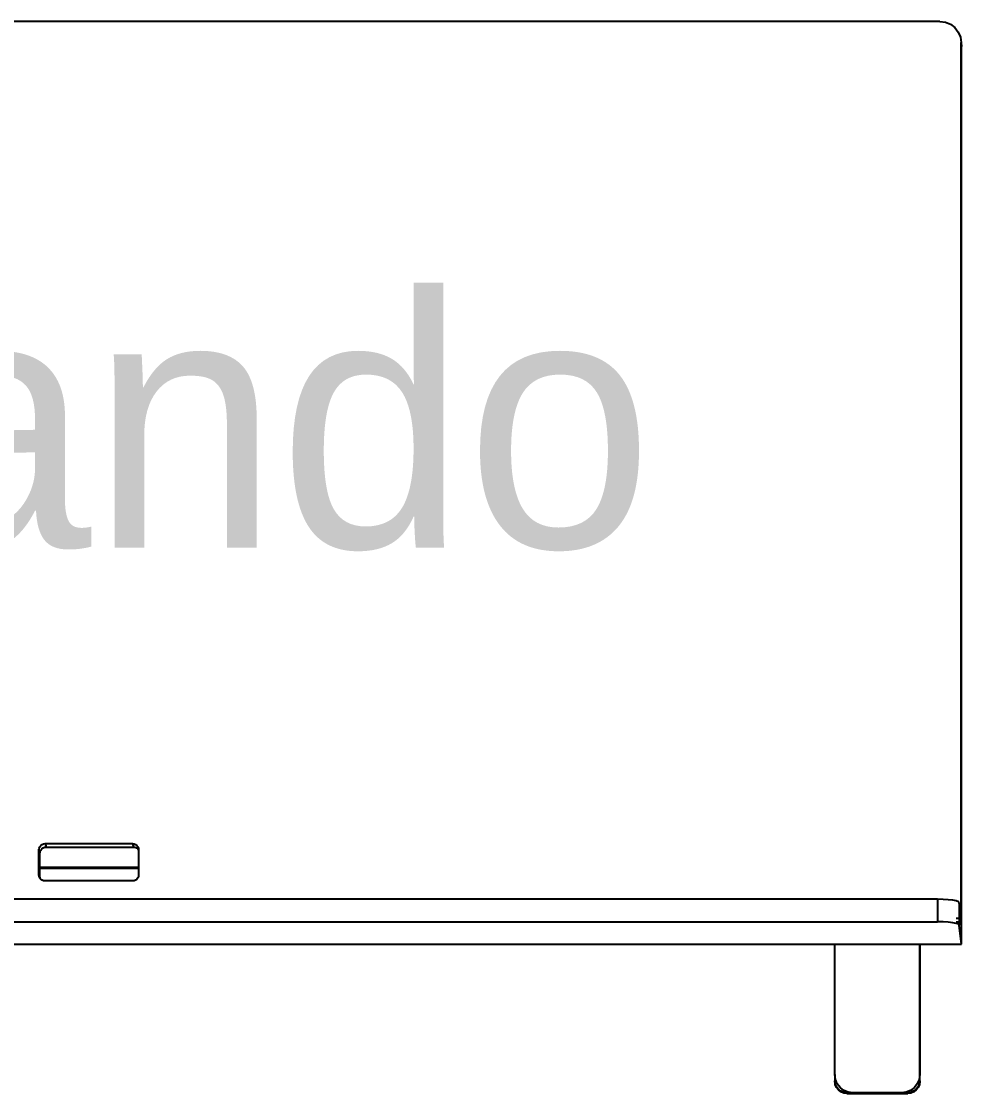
# Model space of a CAD drawing. Extents: x -4.2 to 4.2, y -5.7 to 5.7.
# Drawn here: x -1.013 to -0.416, y 3.302 to 3.983 of the extents above; entities that cross this region are included whole.
import ezdxf

# ---------------------------------------------------------------- set-up
doc = ezdxf.new("R2010")
doc.units = 0
doc.layers.get('0').update_dxf_attribs({"linetype": 'CONTINUOUS'})

msp = doc.modelspace()

# ---------------------------------------------------------------- linework, layer by layer
for p, q in [((-0.42925, 3.98317), (-1.37813, 3.98317)), ((-0.42925, 3.98317), (-0.42576, 3.98271)), ((-0.42576, 3.98271), (-0.42252, 3.98137)), ((-0.42252, 3.98137), (-0.41973, 3.97923)), ((-0.41973, 3.97923), (-0.41759, 3.97644)), ((-0.41759, 3.97644), (-0.41624, 3.97319)), ((-0.41624, 3.97319), (-0.41579, 3.96971)), ((-0.41578, 3.96968), (-0.41579, 3.96971)), ((-0.41579, 3.9692), (-0.41578, 3.96968)), ((-0.41579, 3.9692), (-0.41552, 3.96721)), ((-0.41578, 3.4131), (-0.41579, 3.9692)), ((-0.41578, 3.96968), (-0.41552, 3.96721)), ((-0.41552, 3.41098), (-0.41552, 3.96721)), ((-1.00166, 3.45665), (-1.00152, 3.45767)), ((-1.00166, 3.44081), (-1.00166, 3.45665)), ((-1.00166, 3.45665), (-1.00103, 3.45449)), ((-1.00152, 3.45767), (-1.00113, 3.45863)), ((-1.00113, 3.45863), (-1.0005, 3.45945)), ((-1.00103, 3.45449), (-1.0009, 3.45552)), ((-1.0009, 3.45552), (-1.0005, 3.45647)), ((-1.0005, 3.45945), (-0.99968, 3.46008)), ((-1.0005, 3.45647), (-0.99987, 3.45729)), ((-0.99987, 3.45729), (-0.99906, 3.45792)), ((-0.99968, 3.46008), (-0.99872, 3.46047)), ((-0.99906, 3.45792), (-0.9981, 3.45832)), ((-0.99872, 3.46047), (-0.9977, 3.46061)), ((-0.9981, 3.45832), (-0.99708, 3.45845)), ((-0.9977, 3.46061), (-0.94228, 3.46061)), ((-0.9977, 3.46061), (-0.99708, 3.45845)), ((-0.99708, 3.45845), (-0.94169, 3.45845)), ((-0.94228, 3.46061), (-0.94125, 3.46047)), ((-0.94228, 3.46061), (-0.94169, 3.45845)), ((-0.94169, 3.45845), (-0.94067, 3.45832)), ((-0.94125, 3.46047), (-0.9403, 3.46008)), ((-0.94067, 3.45832), (-0.93971, 3.45792)), ((-0.9403, 3.46008), (-0.93948, 3.45945)), ((-0.93971, 3.45792), (-0.93889, 3.45729)), ((-0.93948, 3.45945), (-0.93885, 3.45863)), ((-0.93889, 3.45729), (-0.93833, 3.45655)), ((-0.93885, 3.45863), (-0.93846, 3.45768)), ((-0.93846, 3.45768), (-0.93833, 3.45667)), ((-0.93833, 3.45667), (-0.93833, 3.45655)), ((-0.93833, 3.45655), (-0.93833, 3.44535)), ((-1.00103, 3.44535), (-1.00103, 3.45449)), ((-1.00106, 3.43876), (-1.00103, 3.44469)), ((-0.93833, 3.44535), (-1.00103, 3.44535)), ((-1.00103, 3.44523), (-1.00103, 3.44535)), ((-1.00103, 3.44523), (-0.93833, 3.44523)), ((-1.00103, 3.44469), (-1.00103, 3.44523)), ((-0.93833, 3.44469), (-1.00103, 3.44469)), ((-0.93833, 3.44535), (-0.93833, 3.44523)), ((-0.93833, 3.44523), (-0.93833, 3.44469)), ((-0.93833, 3.44469), (-0.93833, 3.44084)), ((-1.00152, 3.4398), (-1.00166, 3.44081)), ((-1.00166, 3.44081), (-1.00106, 3.43876)), ((-1.00113, 3.43886), (-1.00152, 3.4398)), ((-1.00106, 3.43876), (-1.00113, 3.43886)), ((-1.00106, 3.43876), (-1.0005, 3.43804)), ((-0.99968, 3.43741), (-1.0005, 3.43804)), ((-0.99873, 3.43701), (-0.99968, 3.43741)), ((-0.99771, 3.43688), (-0.99873, 3.43701)), ((-0.94228, 3.43688), (-0.99771, 3.43688)), ((-0.94126, 3.43701), (-0.94228, 3.43688)), ((-0.94031, 3.43741), (-0.94126, 3.43701)), ((-0.93949, 3.43804), (-0.94031, 3.43741)), ((-0.93886, 3.43886), (-0.93949, 3.43804)), ((-0.93846, 3.43981), (-0.93886, 3.43886)), ((-0.93833, 3.44084), (-0.93846, 3.43981)), ((-0.43076, 3.4252), (-1.51609, 3.4252)), ((-0.42726, 3.42513), (-0.43076, 3.4252)), ((-0.43076, 3.4252), (-0.43076, 3.41089)), ((-0.42398, 3.42492), (-0.42726, 3.42513)), ((-0.42114, 3.4246), (-0.42398, 3.42492)), ((-0.41894, 3.42418), (-0.42114, 3.4246)), ((-0.41753, 3.4237), (-0.41894, 3.42418)), ((-0.41701, 3.42317), (-0.41753, 3.4237)), ((-0.41701, 3.42317), (-0.41701, 3.40888)), ((-0.41578, 3.4131), (-0.41701, 3.42317)), ((-1.51609, 3.41089), (-0.43076, 3.41089)), ((-0.42726, 3.41083), (-0.43076, 3.41089)), ((-0.42398, 3.41062), (-0.42726, 3.41083)), ((-0.42114, 3.4103), (-0.42398, 3.41062)), ((-0.41894, 3.40989), (-0.42114, 3.4103)), ((-0.41894, 3.41313), (-0.41753, 3.41313)), ((-0.41894, 3.41098), (-0.41753, 3.41098)), ((-0.41753, 3.4094), (-0.41894, 3.40989)), ((-0.41701, 3.40888), (-0.41753, 3.4094)), ((-0.41552, 3.39673), (-0.41701, 3.40888)), ((-0.41552, 3.41098), (-0.41578, 3.4131)), ((-0.41552, 3.39673), (-0.41552, 3.41098)), ((-1.38329, 3.39673), (-0.49608, 3.39673)), ((-0.49608, 3.31376), (-0.49608, 3.39673)), ((-0.49608, 3.39673), (-0.4421, 3.39673)), ((-0.4421, 3.39673), (-0.4421, 3.31376)), ((-0.4421, 3.39673), (-0.44204, 3.39673)), ((-0.44204, 3.31331), (-0.44204, 3.39673)), ((-0.44204, 3.39673), (-0.41552, 3.39673)), ((-0.49569, 3.31077), (-0.49608, 3.31376)), ((-0.49608, 3.31376), (-0.49608, 3.3099)), ((-0.4421, 3.31376), (-0.4425, 3.31077)), ((-0.44204, 3.31331), (-0.4421, 3.31376)), ((-0.4421, 3.31286), (-0.4421, 3.31376)), ((-0.4421, 3.31286), (-0.44204, 3.31331)), ((-0.4421, 3.3099), (-0.4421, 3.31286)), ((-0.44204, 3.30946), (-0.44204, 3.31331)), ((-0.49582, 3.30791), (-0.49608, 3.3099)), ((-0.49505, 3.30605), (-0.49582, 3.30791)), ((-0.49582, 3.30791), (-0.49575, 3.30746)), ((-0.49498, 3.3056), (-0.49575, 3.30746)), ((-0.49453, 3.30798), (-0.49569, 3.31077)), ((-0.49382, 3.30445), (-0.49505, 3.30605)), ((-0.49376, 3.30401), (-0.49498, 3.3056)), ((-0.4927, 3.30558), (-0.49453, 3.30798)), ((-0.4903, 3.30374), (-0.4927, 3.30558)), ((-0.44549, 3.30558), (-0.44789, 3.30374)), ((-0.44365, 3.30798), (-0.44549, 3.30558)), ((-0.44314, 3.30605), (-0.44436, 3.30445)), ((-0.44308, 3.3056), (-0.4443, 3.30401)), ((-0.4425, 3.31077), (-0.44365, 3.30798)), ((-0.44237, 3.30791), (-0.44314, 3.30605)), ((-0.44231, 3.30746), (-0.44308, 3.3056)), ((-0.4421, 3.3099), (-0.44237, 3.30791)), ((-0.44204, 3.30946), (-0.44231, 3.30746)), ((-0.4421, 3.3099), (-0.44204, 3.30946)), ((-0.49223, 3.30323), (-0.49382, 3.30445)), ((-0.49216, 3.30278), (-0.49376, 3.30401)), ((-0.49037, 3.30246), (-0.49223, 3.30323)), ((-0.4903, 3.30201), (-0.49216, 3.30278)), ((-0.48837, 3.30219), (-0.49037, 3.30246)), ((-0.48751, 3.30259), (-0.4903, 3.30374)), ((-0.48831, 3.30175), (-0.4903, 3.30201)), ((-0.48837, 3.30219), (-0.48831, 3.30175)), ((-0.48837, 3.30219), (-0.48452, 3.30219)), ((-0.48831, 3.30175), (-0.48445, 3.30175)), ((-0.48452, 3.30219), (-0.48751, 3.30259)), ((-0.45367, 3.30219), (-0.48452, 3.30219)), ((-0.48452, 3.30219), (-0.48445, 3.30175)), ((-0.48445, 3.30175), (-0.45361, 3.30175)), ((-0.45068, 3.30259), (-0.45367, 3.30219)), ((-0.45367, 3.30219), (-0.45361, 3.30175)), ((-0.45367, 3.30219), (-0.44981, 3.30219)), ((-0.45361, 3.30175), (-0.44975, 3.30175)), ((-0.44789, 3.30374), (-0.45068, 3.30259)), ((-0.44782, 3.30246), (-0.44981, 3.30219)), ((-0.44981, 3.30219), (-0.44975, 3.30175)), ((-0.44776, 3.30201), (-0.44975, 3.30175)), ((-0.44596, 3.30323), (-0.44782, 3.30246)), ((-0.4459, 3.30278), (-0.44776, 3.30201)), ((-0.44436, 3.30445), (-0.44596, 3.30323)), ((-0.4443, 3.30401), (-0.4459, 3.30278))]:
    msp.add_line(p, q)

# ---------------------------------------------------------------- texts
msp.add_text('Fernando', height=0.16).set_placement((-1.52735, 3.64868))

doc.saveas('drawing.dxf')
